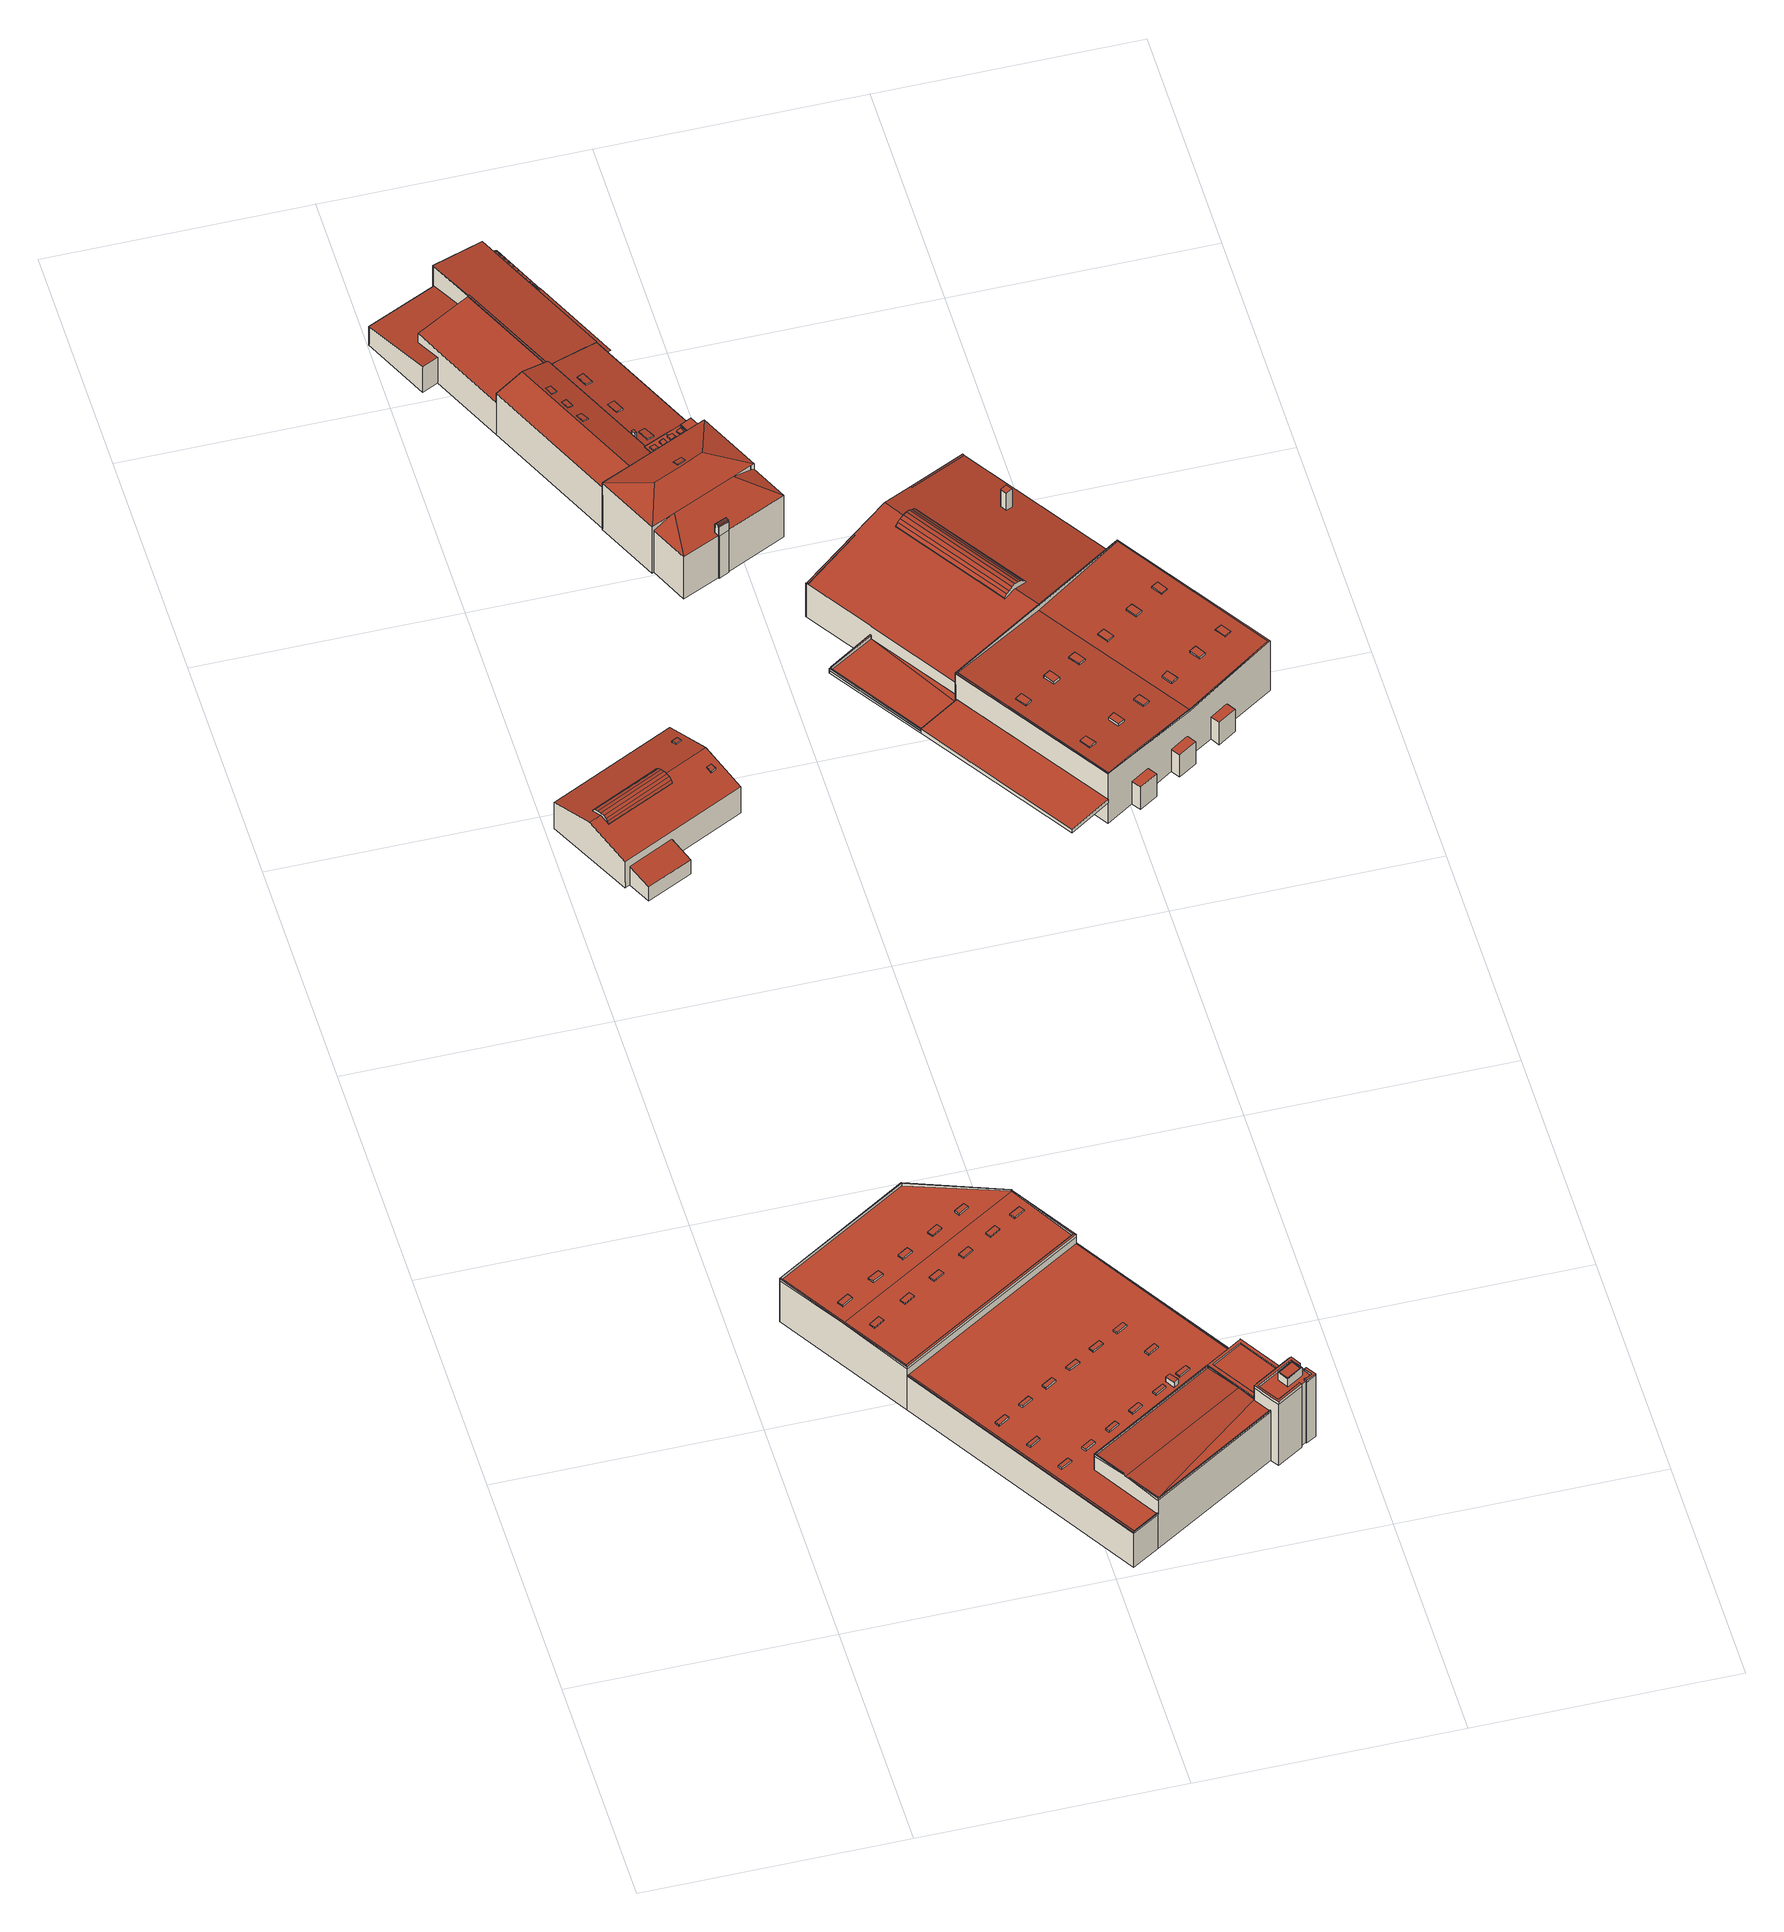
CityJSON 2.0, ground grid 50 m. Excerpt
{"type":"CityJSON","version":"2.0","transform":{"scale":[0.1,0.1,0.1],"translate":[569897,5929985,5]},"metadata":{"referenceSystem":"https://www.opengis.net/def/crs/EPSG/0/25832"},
"CityObjects":{
"building1":{"type":"Building","attributes":{"Grundfläche 2D":"3575.852034","Grundhöhe NN":"6.536"},"children":["building1-1","building1-2","building1-3","building1-4","building1-5","building1-6","building1-7","building1-8","building1-9","building1-10","building1-11","building1-12","building1-13","building1-14","building1-15","building1-16","building1-17","building1-18","building1-19","building1-20","building1-21","building1-22","building1-23","building1-24","building1-25","building1-26","building1-27","building1-28","building1-29","building1-30","building1-31"],"geometry":[{"type":"Solid","lod":"3","boundaries":[[[[0,1,2,3,4,5]],[[6,7,8,9,10,11,12,13]],[[14,15,16,17,18,19,20,21,22,23,24,25,26,27,28,29,30,31,32]],[[33,34,35,36,37,38,39,40,41,42,43]],[[44,45,46,47,48,49,50,51,52,53,54]],[[55,56,57,58,59,60]],[[61,62,63,64]],[[65,66,67,68]],[[69,70,68,67,71]],[[72,73,74,63,62,75,76,77,61,64,78]],[[79,80,81]],[[82,81,80]],[[80,79,83,84,85,9,8]],[[5,4,85,84,86,87]],[[88,89,90,91,92,93,94,95,96,97,98,99,100]],[[101,102,103,104]],[[81,82,6,13]],[[8,7,6,82,80]],[[0,5,87]],[[1,0,87,86]],[[86,105,2,1]],[[105,106,3,2]],[[4,3,106]],[[107,11,10,9,108]],[[107,109,12,11]],[[110,111,112,113,114,115,19,18,17,16,15,14]],[[115,116,117,118,22,21,20,19]],[[118,119,23,22]],[[119,89,88,25,24,23]],[[88,100,26,25]],[[27,26,100,99]],[[99,98,28,27]],[[98,97,29,28]],[[30,29,97,96]],[[96,95,120,32,31,30]],[[120,110,14,32]],[[104,103,37,36]],[[38,37,103,102]],[[39,38,102,101]],[[121,122,41,40]],[[122,123,124,125,33,43,42,41]],[[125,126,34,33]],[[59,58,127,128]],[[128,129,60,59]],[[53,52,56,55]],[[57,56,52,51]],[[62,61,66,65]],[[130,131,64,63]],[[70,75,62,65,68]],[[76,75,70,69]],[[69,71,77,76]],[[66,61,77,71,67]],[[131,132,133,72,78,64]],[[133,134,73,72]],[[134,135,74,73]],[[136,130,63,74,135]],[[86,45,44,105]],[[105,44,54,106]],[[55,60,107,108,9,85,4,106,54,53]],[[107,60,129,137,138,109]],[[119,118,139,140]],[[89,119,140,141]],[[90,89,141,142]],[[91,90,142,143]],[[92,91,143,144]],[[93,92,144,145]],[[94,93,145,146]],[[95,94,146,147]],[[120,95,147,148]],[[110,120,148,149]],[[150,121,40,39,101,104,36,35,34,126,83,79,115,114,113,112,111,110,149,151]],[[117,116,115,79,81,13,12,109,138,139,118]],[[122,121,150,152]],[[46,45,86,1,125,124,123,122,152,153,48,47]],[[126,125,1,86,84,83]],[[49,48,153,154]],[[50,49,154,155]],[[128,127,156,157]],[[129,128,157,137]],[[51,50,158,131,130,58,57]],[[133,132,131,158,50,155,159,160]],[[134,133,160,161]],[[135,134,161,162]],[[58,130,136,135,162,156,127]],[[149,148,147,146,145,144,143,142,141,140,139,138,137,157,156,162,161,160,159,155,154,153,152,150,151]]]],"semantics":{"surfaces":[{"type":"RoofSurface"},{"type":"WallSurface"},{"type":"GroundSurface"}],"values":[[0,0,0,0,0,0,0,0,0,0,0,0,0,0,0,0,1,1,1,1,1,1,1,1,1,1,1,1,1,1,1,1,1,1,1,1,1,1,1,1,1,1,1,1,1,1,1,1,1,1,1,1,1,1,1,1,1,1,1,1,1,1,1,1,1,1,1,1,1,1,1,1,1,1,1,1,1,1,1,1,1,1,1,1,2]]}}]},
"building1-1":{"type":"BuildingInstallation","parents":["building1"],"geometry":[{"type":"MultiSurface","lod":"3","boundaries":[[[163,164,165,166,167,168,169,170]],[[91,92,163,170]],[[92,93,164,163]],[[93,94,171,165,164]],[[166,165,171,172]],[[172,173,167,166]],[[168,167,173,174]],[[174,175,169,168]],[[175,90,91,170,169]]],"semantics":{"surfaces":[{"type":"RoofSurface"},{"type":"WallSurface"}],"values":[0,1,1,1,1,1,1,1,1]}}]},
"building1-2":{"type":"BuildingInstallation","parents":["building1"],"geometry":[{"type":"MultiSurface","lod":"3","boundaries":[[[176,177,178,179,180,181,182,183]],[[181,184,185,182]],[[182,185,186,183]],[[183,186,187,176]],[[178,177,188,189]],[[179,178,189,190]],[[180,179,190,191]]],"semantics":{"surfaces":[{"type":"RoofSurface"},{"type":"WallSurface"}],"values":[0,1,1,1,1,1,1]}}]},
"building1-3":{"type":"BuildingInstallation","parents":["building1"],"geometry":[{"type":"MultiSurface","lod":"3","boundaries":[[[176,181,180,177]],[[177,180,191,188]],[[176,187,184,181]]],"semantics":{"surfaces":[{"type":"RoofSurface"},{"type":"WallSurface"}],"values":[0,1,1]}}]},
"building1-4":{"type":"BuildingInstallation","parents":["building1"],"geometry":[{"type":"MultiSurface","lod":"3","boundaries":[[[191,190,189,188]]],"semantics":{"surfaces":[{"type":"RoofSurface"}],"values":[0]}}]},
"building1-5":{"type":"BuildingInstallation","parents":["building1"],"geometry":[{"type":"MultiSurface","lod":"3","boundaries":[[[192,193,194,195]],[[195,194,196,197]],[[192,195,197,198]],[[193,192,198,199]],[[194,193,199,196]]],"semantics":{"surfaces":[{"type":"RoofSurface"},{"type":"WallSurface"}],"values":[0,1,1,1,1]}}]},
"building1-6":{"type":"BuildingInstallation","parents":["building1"],"geometry":[{"type":"MultiSurface","lod":"3","boundaries":[[[200,201,202,203]],[[203,202,204,205]],[[200,203,205,206]],[[201,200,206,207]],[[202,201,207,204]]],"semantics":{"surfaces":[{"type":"RoofSurface"},{"type":"WallSurface"}],"values":[0,1,1,1,1]}}]},
"building1-7":{"type":"BuildingInstallation","parents":["building1"],"geometry":[{"type":"MultiSurface","lod":"3","boundaries":[[[208,209,210,211]],[[211,210,212,213]],[[208,211,213,214]],[[209,208,214,215]],[[210,209,215,212]]],"semantics":{"surfaces":[{"type":"RoofSurface"},{"type":"WallSurface"}],"values":[0,1,1,1,1]}}]},
"building1-8":{"type":"BuildingInstallation","parents":["building1"],"geometry":[{"type":"MultiSurface","lod":"3","boundaries":[[[216,217,218,219]],[[219,218,220,221]],[[216,219,221,222]],[[217,216,222,223]],[[218,217,223,220]]],"semantics":{"surfaces":[{"type":"RoofSurface"},{"type":"WallSurface"}],"values":[0,1,1,1,1]}}]},
"building1-9":{"type":"BuildingInstallation","parents":["building1"],"geometry":[{"type":"MultiSurface","lod":"3","boundaries":[[[224,225,226,227]],[[228,229,227,226]],[[229,230,224,227]],[[225,224,230,231]],[[226,225,231,228]]],"semantics":{"surfaces":[{"type":"RoofSurface"},{"type":"WallSurface"}],"values":[0,1,1,1,1]}}]},
"building1-10":{"type":"BuildingInstallation","parents":["building1"],"geometry":[{"type":"MultiSurface","lod":"3","boundaries":[[[232,233,234,235]],[[235,234,236,237]],[[232,235,237,238]],[[233,232,238,239]],[[234,233,239,236]]],"semantics":{"surfaces":[{"type":"RoofSurface"},{"type":"WallSurface"}],"values":[0,1,1,1,1]}}]},
"building1-11":{"type":"BuildingInstallation","parents":["building1"],"geometry":[{"type":"MultiSurface","lod":"3","boundaries":[[[240,241,242,243]],[[243,242,244,245]],[[240,243,245,246]],[[241,240,246,247]],[[242,241,247,244]]],"semantics":{"surfaces":[{"type":"RoofSurface"},{"type":"WallSurface"}],"values":[0,1,1,1,1]}}]},
"building1-12":{"type":"BuildingInstallation","parents":["building1"],"geometry":[{"type":"MultiSurface","lod":"3","boundaries":[[[248,249,250,251]],[[251,250,252,253]],[[248,251,253,254]],[[249,248,254,255]],[[250,249,255,252]]],"semantics":{"surfaces":[{"type":"RoofSurface"},{"type":"WallSurface"}],"values":[0,1,1,1,1]}}]},
"building1-13":{"type":"BuildingInstallation","parents":["building1"],"geometry":[{"type":"MultiSurface","lod":"3","boundaries":[[[256,257,258,259]],[[259,258,260,261]],[[256,259,261,262]],[[257,256,262,263]],[[258,257,263,260]]],"semantics":{"surfaces":[{"type":"RoofSurface"},{"type":"WallSurface"}],"values":[0,1,1,1,1]}}]},
"building1-14":{"type":"BuildingInstallation","parents":["building1"],"geometry":[{"type":"MultiSurface","lod":"3","boundaries":[[[264,265,266,158]],[[48,265,264,47]],[[48,49,266,265]],[[50,158,266,49]],[[50,47,264,158]]],"semantics":{"surfaces":[{"type":"RoofSurface"},{"type":"WallSurface"}],"values":[0,1,1,1,1]}}]},
"building1-15":{"type":"BuildingInstallation","parents":["building1"],"geometry":[{"type":"MultiSurface","lod":"3","boundaries":[[[267,268,269,270]],[[271,272,270,269]],[[267,270,272,273]],[[273,274,268,267]],[[269,268,274,271]]],"semantics":{"surfaces":[{"type":"RoofSurface"},{"type":"WallSurface"}],"values":[0,1,1,1,1]}}]},
"building1-16":{"type":"BuildingInstallation","parents":["building1"],"geometry":[{"type":"MultiSurface","lod":"3","boundaries":[[[275,276,277,278]],[[278,277,279,280]],[[275,278,280,281]],[[276,275,281,282]],[[277,276,282,279]]],"semantics":{"surfaces":[{"type":"RoofSurface"},{"type":"WallSurface"}],"values":[0,1,1,1,1]}}]},
"building1-17":{"type":"BuildingInstallation","parents":["building1"],"geometry":[{"type":"MultiSurface","lod":"3","boundaries":[[[283,284,285,286]],[[287,288,286,285]],[[283,286,288,289]],[[289,290,284,283]],[[285,284,290,287]]],"semantics":{"surfaces":[{"type":"RoofSurface"},{"type":"WallSurface"}],"values":[0,1,1,1,1]}}]},
"building1-18":{"type":"BuildingInstallation","parents":["building1"],"geometry":[{"type":"MultiSurface","lod":"3","boundaries":[[[291,292,293,294]],[[294,293,295,296]],[[291,294,296,297]],[[292,291,297,298]],[[293,292,298,295]]],"semantics":{"surfaces":[{"type":"RoofSurface"},{"type":"WallSurface"}],"values":[0,1,1,1,1]}}]},
"building1-19":{"type":"BuildingInstallation","parents":["building1"],"geometry":[{"type":"MultiSurface","lod":"3","boundaries":[[[299,300,301,302]],[[302,301,303,304]],[[299,302,304,305]],[[300,299,305,306]],[[301,300,306,303]]],"semantics":{"surfaces":[{"type":"RoofSurface"},{"type":"WallSurface"}],"values":[0,1,1,1,1]}}]},
"building1-20":{"type":"BuildingInstallation","parents":["building1"],"geometry":[{"type":"MultiSurface","lod":"3","boundaries":[[[307,308,309,310]],[[310,309,311,312]],[[307,310,312,313]],[[308,307,313,314]],[[309,308,314,311]]],"semantics":{"surfaces":[{"type":"RoofSurface"},{"type":"WallSurface"}],"values":[0,1,1,1,1]}}]},
"building1-21":{"type":"BuildingInstallation","parents":["building1"],"geometry":[{"type":"MultiSurface","lod":"3","boundaries":[[[315,316,317,318]],[[318,317,319,320]],[[315,318,320,321]],[[316,315,321,322]],[[317,316,322,319]]],"semantics":{"surfaces":[{"type":"RoofSurface"},{"type":"WallSurface"}],"values":[0,1,1,1,1]}}]},
"building1-22":{"type":"BuildingInstallation","parents":["building1"],"geometry":[{"type":"MultiSurface","lod":"3","boundaries":[[[323,324,325,326]],[[326,325,327,328]],[[323,326,328,329]],[[324,323,329,330]],[[325,324,330,327]]],"semantics":{"surfaces":[{"type":"RoofSurface"},{"type":"WallSurface"}],"values":[0,1,1,1,1]}}]},
"building1-23":{"type":"BuildingInstallation","parents":["building1"],"geometry":[{"type":"MultiSurface","lod":"3","boundaries":[[[331,332,333,334]],[[334,333,335,336]],[[331,334,336,337]],[[332,331,337,338]],[[333,332,338,335]]],"semantics":{"surfaces":[{"type":"RoofSurface"},{"type":"WallSurface"}],"values":[0,1,1,1,1]}}]},
"building1-24":{"type":"BuildingInstallation","parents":["building1"],"geometry":[{"type":"MultiSurface","lod":"3","boundaries":[[[339,340,341,342]],[[342,341,343,344]],[[339,342,344,345]],[[340,339,345,346]],[[341,340,346,343]]],"semantics":{"surfaces":[{"type":"RoofSurface"},{"type":"WallSurface"}],"values":[0,1,1,1,1]}}]},
"building1-25":{"type":"BuildingInstallation","parents":["building1"],"geometry":[{"type":"MultiSurface","lod":"3","boundaries":[[[347,348,349,350]],[[350,349,351,352]],[[347,350,352,353]],[[348,347,353,354]],[[349,348,354,351]]],"semantics":{"surfaces":[{"type":"RoofSurface"},{"type":"WallSurface"}],"values":[0,1,1,1,1]}}]},
"building1-26":{"type":"BuildingInstallation","parents":["building1"],"geometry":[{"type":"MultiSurface","lod":"3","boundaries":[[[355,356,357,358]],[[358,357,359,360]],[[355,358,360,361]],[[356,355,361,362]],[[357,356,362,359]]],"semantics":{"surfaces":[{"type":"RoofSurface"},{"type":"WallSurface"}],"values":[0,1,1,1,1]}}]},
"building1-27":{"type":"BuildingInstallation","parents":["building1"],"geometry":[{"type":"MultiSurface","lod":"3","boundaries":[[[363,364,365,366]],[[366,365,367,368]],[[363,366,368,369]],[[369,370,364,363]],[[370,367,365,364]]],"semantics":{"surfaces":[{"type":"RoofSurface"},{"type":"WallSurface"}],"values":[0,1,1,1,1]}}]},
"building1-28":{"type":"BuildingInstallation","parents":["building1"],"geometry":[{"type":"MultiSurface","lod":"3","boundaries":[[[371,372,373,374]],[[374,373,375,376]],[[371,374,376,377]],[[372,371,377,378]],[[373,372,378,375]]],"semantics":{"surfaces":[{"type":"RoofSurface"},{"type":"WallSurface"}],"values":[0,1,1,1,1]}}]},
"building1-29":{"type":"BuildingInstallation","parents":["building1"],"geometry":[{"type":"MultiSurface","lod":"3","boundaries":[[[379,380,381,382]],[[382,381,383,384]],[[379,382,384,385]],[[380,379,385,386]],[[381,380,386,383]]],"semantics":{"surfaces":[{"type":"RoofSurface"},{"type":"WallSurface"}],"values":[0,1,1,1,1]}}]},
"building1-30":{"type":"BuildingInstallation","parents":["building1"],"geometry":[{"type":"MultiSurface","lod":"3","boundaries":[[[387,388,389,390]],[[390,389,391,392]],[[387,390,392,393]],[[388,387,393,394]],[[389,388,394,391]]],"semantics":{"surfaces":[{"type":"RoofSurface"},{"type":"WallSurface"}],"values":[0,1,1,1,1]}}]},
"building1-31":{"type":"BuildingInstallation","parents":["building1"],"geometry":[{"type":"MultiSurface","lod":"3","boundaries":[[[395,396,397,398]],[[398,397,399,400]],[[395,398,400,401]],[[396,395,401,402]],[[397,396,402,399]]],"semantics":{"surfaces":[{"type":"RoofSurface"},{"type":"WallSurface"}],"values":[0,1,1,1,1]}}]},
"building2":{"type":"Building","attributes":{"Grundfläche 2D":"551.089268","Grundhöhe NN":"5.935"},"children":["building2-1","building2-2"],"geometry":[{"type":"Solid","lod":"3","boundaries":[[[[403,404,405,406]],[[407,403,406,408]],[[409,407,408,410]],[[411,409,410,412]],[[413,414,411,412,415]],[[416,413,415,417]],[[418,416,417,419]],[[420,418,419,421]],[[422,423,424,425,426,427,428,429,430,431,432]],[[432,433,434,429,428,435,436,437,422]],[[438,439,440,441]],[[424,423,422,437,421,419,417,415,412,410,408,406,405]],[[420,421,437,436]],[[436,435,428,427,426,425,404,403,407,409,411,414,413,416,418,420]],[[405,404,425,424]],[[441,440,442,443]],[[438,441,443,444]],[[439,438,444,445]],[[433,432,431,446,447]],[[439,445,448,434,433,447,442,440]],[[430,429,434,448,449]],[[431,430,449,446]],[[447,446,449,448,445,444,443,442]]]],"semantics":{"surfaces":[{"type":"RoofSurface"},{"type":"WallSurface"},{"type":"GroundSurface"}],"values":[[0,0,0,0,0,0,0,0,0,0,0,1,1,1,1,1,1,1,1,1,1,1,2]]}}]},
"building2-1":{"type":"BuildingInstallation","parents":["building2"],"geometry":[{"type":"MultiSurface","lod":"3","boundaries":[[[450,451,452,453]],[[453,452,454,455]],[[450,453,455,456]],[[451,450,456,457]],[[452,451,457,454]]],"semantics":{"surfaces":[{"type":"RoofSurface"},{"type":"WallSurface"}],"values":[0,1,1,1,1]}}]},
"building2-2":{"type":"BuildingInstallation","parents":["building2"],"geometry":[{"type":"MultiSurface","lod":"3","boundaries":[[[458,459,460,461]],[[461,460,462,463]],[[458,461,463,464]],[[459,458,464,465]],[[460,459,465,462]]],"semantics":{"surfaces":[{"type":"RoofSurface"},{"type":"WallSurface"}],"values":[0,1,1,1,1]}}]},
"building3":{"type":"Building","attributes":{"Grundfläche 2D":"1900.715993","Grundhöhe NN":"5.251"},"children":["building3-1","building3-2","building3-3","building3-4","building3-5","building3-6","building3-7","building3-8","building3-9","building3-10","building3-11","building3-12","building3-13","building3-14","building3-15"],"geometry":[{"type":"MultiSurface","lod":"3","boundaries":[[[466,467,468,469,470,471,472,473,474,475,476,477,478,479,480,481],[482,483,484,485,486,481,486,487,488],[489,490,491,492],[493,494,495,496],[497,498,499,500]],[[501,502,503,504,505,506,507,508,509,510,511,512,513,514,515]],[[510,516,511]],[[517,511,516]],[[511,517,518]],[[511,518,519]],[[520,511,519,521]],[[522,523,524,525,526,527,528,529]],[[530,531,532]],[[533,534,535,536,537,532,531,538]],[[530,539,540,541,542,543,533,538,531]],[[542,544,545,543]],[[534,533,543]],[[546,547,548,549,550,551,552,553,536,554,555]],[[553,556,557,536]],[[539,558,559,560]],[[561,562,563,564,565,566]],[[559,561,566,567,540,560]],[[568,569,541,540,567,570]],[[571,572,573,574,575,576]],[[577,514,578,579,580,581,582,583,584]],[[585,582,581]],[[586,584,583]],[[469,468,555,521,519,518,517,516,473,472,471,470]],[[516,510,473]],[[510,509,474,473]],[[506,505,479,478]],[[547,466,481,480,479,505,504,503,502,548]],[[547,546,555,468,467,466]],[[524,523,522,586,583,582]],[[576,575,526,525,524,582,585]],[[587,588,528,527,526,575,574]],[[530,532,589,590]],[[539,530,590,591,558]],[[569,542,541]],[[542,569,568,544]],[[592,543,545,544,568,570,593]],[[534,543,592,594]],[[520,554,536,557,595,589,532,537,536,535,534,594,596,512,511]],[[554,520,521,555]],[[515,577,584,550,549,548,502,501]],[[522,529,528,556,553,552,551,550,584,586]],[[556,528,588,595,557]],[[572,571,597,598]],[[573,572,598,599]],[[574,573,599,587]],[[578,513,600,601,579]],[[580,579,601,602]],[[576,585,581,580,602,597,571]],[[513,578,514]],[[559,558,591,603]],[[561,559,603,604]],[[605,563,562,561,604,606]],[[564,563,605,607]],[[608,566,565,564,607,609]],[[567,566,608,610]],[[570,567,610,593]],[[541,540,539,560,540]],[[513,512,596,600]],[[577,515,514]],[[594,592,593,610,608,609,607,605,606,604,603,591,590,589,595,588,587,599,598,597,602,601,600,596]]],"semantics":{"surfaces":[{"type":"RoofSurface"},{"type":"WallSurface"},{"type":"GroundSurface"}],"values":[0,0,0,0,0,0,0,0,0,0,0,0,0,0,0,0,0,0,0,0,0,0,0,1,1,1,1,1,1,1,1,1,1,1,1,1,1,1,1,1,1,1,1,1,1,1,1,1,1,1,1,1,1,1,1,1,1,1,1,1,2]}}]},
"building3-1":{"type":"BuildingInstallation","parents":["building3"],"geometry":[{"type":"MultiSurface","lod":"3","boundaries":[[[611,612,613,614,615]],[[482,488,613,612,483]],[[614,613,488,487]],[[615,614,487,486]],[[486,485,615]],[[483,612,611,615,485,484]]],"semantics":{"surfaces":[{"type":"RoofSurface"},{"type":"WallSurface"}],"values":[0,1,1,1,1,1]}}]},
"building3-2":{"type":"BuildingInstallation","parents":["building3"],"geometry":[{"type":"MultiSurface","lod":"3","boundaries":[[[616,617,618,619]],[[618,617,497,500]],[[617,616,498,497]],[[619,618,500,499]],[[616,619,499,498]]],"semantics":{"surfaces":[{"type":"RoofSurface"},{"type":"WallSurface"}],"values":[0,1,1,1,1]}}]},
"building3-3":{"type":"BuildingInstallation","parents":["building3"],"geometry":[{"type":"MultiSurface","lod":"3","boundaries":[[[620,621,622,623]],[[623,622,624,625]],[[620,623,625,626]],[[626,627,621,620]],[[627,624,622,621]]],"semantics":{"surfaces":[{"type":"RoofSurface"},{"type":"WallSurface"}],"values":[0,1,1,1,1]}}]},
"building3-4":{"type":"BuildingInstallation","parents":["building3"],"geometry":[{"type":"MultiSurface","lod":"3","boundaries":[[[628,629,630,631]],[[631,630,490,489]],[[628,631,489,492]],[[629,628,492,491]],[[630,629,491,490]]],"semantics":{"surfaces":[{"type":"RoofSurface"},{"type":"WallSurface"}],"values":[0,1,1,1,1]}}]},
"building3-5":{"type":"BuildingInstallation","parents":["building3"],"geometry":[{"type":"MultiSurface","lod":"3","boundaries":[[[632,633,634,635,636]],[[637,638,639,634,633]],[[639,640,641,636,635,634]],[[641,642,632,636]],[[642,643,644,637,633,632]]],"semantics":{"surfaces":[{"type":"RoofSurface"},{"type":"WallSurface"}],"values":[0,1,1,1,1]}}]},
"building3-6":{"type":"BuildingInstallation","parents":["building3"],"geometry":[{"type":"MultiSurface","lod":"3","boundaries":[[[645,646,647,648]],[[648,647,493,496]],[[646,645,495,494]],[[647,646,494,493]],[[645,648,496,495]]],"semantics":{"surfaces":[{"type":"RoofSurface"},{"type":"WallSurface"}],"values":[0,1,1,1,1]}}]},
"building3-7":{"type":"BuildingInstallation","parents":["building3"],"geometry":[{"type":"MultiSurface","lod":"3","boundaries":[[[649,650,651,652,653]],[[651,650,522,523]],[[652,651,523,654]],[[529,649,653,652,654,655]],[[650,649,529,522]]],"semantics":{"surfaces":[{"type":"RoofSurface"},{"type":"WallSurface"}],"values":[0,1,1,1,1]}}]},
"building3-8":{"type":"BuildingInstallation","parents":["building3"],"geometry":[{"type":"MultiSurface","lod":"3","boundaries":[[[656,657,658,659]],[[659,658,660,661]],[[661,662,656,659]],[[657,656,662,663]],[[663,660,658,657]]],"semantics":{"surfaces":[{"type":"RoofSurface"},{"type":"WallSurface"}],"values":[0,1,1,1,1]}}]},
"building3-9":{"type":"BuildingInstallation","parents":["building3"],"geometry":[{"type":"MultiSurface","lod":"3","boundaries":[[[664,665,666,667]],[[667,666,668,669]],[[669,670,664,667]],[[670,671,665,664]],[[666,665,671,668]]],"semantics":{"surfaces":[{"type":"RoofSurface"},{"type":"WallSurface"}],"values":[0,1,1,1,1]}}]},
"building3-10":{"type":"BuildingInstallation","parents":["building3"],"geometry":[{"type":"MultiSurface","lod":"3","boundaries":[[[672,673,674,675]],[[675,674,676,677]],[[672,675,677,678]],[[673,672,678,679]],[[673,679,676,674]]],"semantics":{"surfaces":[{"type":"RoofSurface"},{"type":"WallSurface"}],"values":[0,1,1,1,1]}}]},
"building3-11":{"type":"BuildingInstallation","parents":["building3"],"geometry":[{"type":"MultiSurface","lod":"3","boundaries":[[[680,681,682,683]],[[683,682,684,685]],[[680,683,685,686]],[[681,680,686,687]],[[682,681,687,684]]],"semantics":{"surfaces":[{"type":"RoofSurface"},{"type":"WallSurface"}],"values":[0,1,1,1,1]}}]},
"building3-12":{"type":"BuildingInstallation","parents":["building3"],"geometry":[{"type":"MultiSurface","lod":"3","boundaries":[[[688,689,690,691]],[[691,690,692,693]],[[694,695,693,692]],[[694,696,697,695]],[[696,698,699,697]],[[700,701,699,698]],[[700,702,703,701]],[[704,705,703,702]],[[563,564,689,688]],[[689,564,565,566,706,707,708,709,710,704,702,700,698,696,694,692,690]],[[705,704,710,711]],[[711,712,713,714,561,693,695,697,699,701,703,705]],[[561,562,563,688,691,693]]],"semantics":{"surfaces":[{"type":"RoofSurface"},{"type":"WallSurface"}],"values":[0,0,0,0,0,0,0,0,1,1,1,1,1]}}]},
"building3-13":{"type":"BuildingInstallation","parents":["building3"],"geometry":[{"type":"MultiSurface","lod":"3","boundaries":[[[715,716,717,718]],[[718,717,719,720]],[[715,718,720,721]],[[716,715,721,722]],[[717,716,722,719]]],"semantics":{"surfaces":[{"type":"RoofSurface"},{"type":"WallSurface"}],"values":[0,1,1,1,1]}}]},
"building3-14":{"type":"BuildingInstallation","parents":["building3"],"geometry":[{"type":"MultiSurface","lod":"3","boundaries":[[[723,724,725,726,727,728]],[[729,726,725,724,730,731]],[[729,732,727,726]],[[732,733,734,723,728,727]],[[734,730,724,723]]],"semantics":{"surfaces":[{"type":"RoofSurface"},{"type":"WallSurface"}],"values":[0,1,1,1,1]}}]},
"building3-15":{"type":"BuildingInstallation","parents":["building3"],"geometry":[{"type":"MultiSurface","lod":"3","boundaries":[[[735,736,737,738,739,740,741,742]],[[477,476,735,742]],[[476,475,474,737,736,735]],[[743,738,737,474,509]],[[740,739,738,743,744,745]],[[506,478,477,742,741,740,745]]],"semantics":{"surfaces":[{"type":"RoofSurface"},{"type":"WallSurface"}],"values":[0,1,1,1,1,1]}}]},
"building4":{"type":"Building","attributes":{"Grundfläche 2D":"34.635726","Grundhöhe NN":"5.681"},"geometry":[{"type":"Solid","lod":"3","boundaries":[[[[746,747,748,749,750,751,752]],[[751,753,754,755,756,757,752]],[[749,758,759,754,750]],[[751,750,754,759,760,753]],[[748,752,761,762]],[[748,762,758,749]],[[763,764,753,760]],[[765,764,763,766]],[[765,766,761,752]],[[758,762,761,766,763,760,759]],[[748,747,746,752]],[[765,752,757,756,755,754,753,764]]]],"semantics":{"surfaces":[{"type":"RoofSurface"},{"type":"WallSurface"},{"type":"GroundSurface"}],"values":[[0,0,1,1,1,1,1,1,1,2,0,0]]}}]},
"building5":{"type":"Building","attributes":{"Grundfläche 2D":"562.777046","Grundhöhe NN":"10.677"},"children":["building5-1","building5-2"],"geometry":[{"type":"Solid","lod":"3","boundaries":[[[[767,768,769,770,771,772,773,774,775]],[[776,772,771]],[[777,778,779,780,781]],[[767,775,774,773,782,783]],[[768,767,783,784]],[[771,770,785,786]],[[776,771,786,787]],[[773,772,776,787,788,782]],[[779,778,777,770,769,768]],[[779,768,784,789,780]],[[781,780,789,790]],[[781,790,785,770,777]],[[786,785,790,789,784,783,782,788,787]]]],"semantics":{"surfaces":[{"type":"RoofSurface"},{"type":"WallSurface"},{"type":"GroundSurface"}],"values":[[0,0,0,1,1,1,1,1,1,1,1,1,2]]}}]},
"building5-1":{"type":"BuildingInstallation","parents":["building5"],"geometry":[{"type":"MultiSurface","lod":"3","boundaries":[[[791,792,793,794]],[[772,773,792,791]],[[793,792,773,774]],[[774,795,794,793]],[[772,791,794,795]]],"semantics":{"surfaces":[{"type":"RoofSurface"},{"type":"WallSurface"}],"values":[0,1,1,1,1]}}]},
"building5-2":{"type":"BuildingInstallation","parents":["building5"],"geometry":[{"type":"MultiSurface","lod":"3","boundaries":[[[796,797,798,799]],[[775,799,798,778,769]],[[775,767,796,799]],[[768,779,797,796,767]],[[798,797,779,768,769,778]]],"semantics":{"surfaces":[{"type":"RoofSurface"},{"type":"WallSurface"}],"values":[0,1,1,1,1]}}]},
"building6":{"type":"Building","attributes":{"Grundfläche 2D":"3006.090144","Grundhöhe NN":"5.499"},"children":["building6-1","building6-2","building6-3","building6-4","building6-5","building6-6","building6-7","building6-8","building6-9","building6-10","building6-11","building6-12","building6-13","building6-14"],"geometry":[{"type":"MultiSurface","lod":"3","boundaries":[[[800,801,802,803]],[[804,805,806,807]],[[808,809,810,811,812,813]],[[814,808,813,815]],[[816,814,815,817]],[[818,819,816,817,820,821]],[[822,818,821,823]],[[824,822,823,825]],[[826,824,825,827]],[[828,826,827,829]],[[830,828,829,831]],[[832,833,834,835,836,837]],[[838,839,834,833,840]],[[841,842,843,844,845,846,847,848,849]],[[850,851,852,853,854,855,856,857,858,859,803,802,860,861,862,863,864,865,866,867]],[[805,859,858,868,869,870,871,872,873,874,851,850,875,876,877,806]],[[878,879,880,881]],[[882,883,884,885]],[[886,887,888,889]],[[861,860,801,800]],[[860,802,801]],[[807,806,877]],[[877,890,804,807]],[[805,804,890]],[[800,803,861]],[[854,853,852,851,874,873,872,831,829,827,825,823,821,820,817,815,813,812,811]],[[830,831,872,871]],[[871,870,869,868,858,857,856,855,810,809,808,814,816,819,818,822,824,826,828,830]],[[810,855,854,811]],[[845,844,836,835]],[[839,846,845,835,834]],[[847,846,839,838]],[[891,849,848,840]],[[892,841,849,891,875,850,867,866]],[[892,893,837,843,842,841]],[[881,880,894,895]],[[878,881,895,896]],[[879,878,896,897]],[[885,884,898,899]],[[882,885,899,900]],[[883,882,900,901]],[[889,888,902,903]],[[886,889,903,904]],[[887,886,904,905]],[[890,877,876,906,907]],[[859,805,890,907,908,909,862,861,803]],[[865,864,863,862,909,910,911,912]],[[884,883,901,902,888,887,905,894,880,879,897,913,840,833,832,837,914,898]],[[840,913,906,876,891]],[[876,875,891]],[[892,866,865,912,915]],[[837,893,892,915,916,914]],[[914,916,915,912,911,910,909,908,907,906,913,897,896,895,894,905,904,903,902,901,900,899,898]]],"semantics":{"surfaces":[{"type":"RoofSurface"},{"type":"WallSurface"},{"type":"GroundSurface"}],"values":[0,0,0,0,0,0,0,0,0,0,0,0,0,0,0,0,0,0,0,1,1,1,1,1,1,1,1,1,1,1,1,1,1,1,1,1,1,1,1,1,1,1,1,1,1,1,1,1,1,1,1,1,2]}}]},
"building6-1":{"type":"BuildingInstallation","parents":["building6"],"geometry":[{"type":"MultiSurface","lod":"3","boundaries":[[[917,918,919,920]],[[920,919,921,922]],[[917,920,922,923]],[[918,917,923,924]],[[919,918,924,921]]],"semantics":{"surfaces":[{"type":"RoofSurface"},{"type":"WallSurface"}],"values":[0,1,1,1,1]}}]},
"building6-2":{"type":"BuildingInstallation","parents":["building6"],"geometry":[{"type":"MultiSurface","lod":"3","boundaries":[[[925,926,927,928]],[[928,927,929,930]],[[925,928,930,931]],[[926,925,931,932]],[[927,926,932,929]]],"semantics":{"surfaces":[{"type":"RoofSurface"},{"type":"WallSurface"}],"values":[0,1,1,1,1]}}]},
"building6-3":{"type":"BuildingInstallation","parents":["building6"],"geometry":[{"type":"MultiSurface","lod":"3","boundaries":[[[933,934,935,936]],[[936,935,937,938]],[[933,936,938,939]],[[934,933,939,940]],[[935,934,940,937]]],"semantics":{"surfaces":[{"type":"RoofSurface"},{"type":"WallSurface"}],"values":[0,1,1,1,1]}}]},
"building6-4":{"type":"BuildingInstallation","parents":["building6"],"geometry":[{"type":"MultiSurface","lod":"3","boundaries":[[[941,942,943,944]],[[944,943,945,946]],[[941,944,946,947]],[[942,941,947,948]],[[943,942,948,945]]],"semantics":{"surfaces":[{"type":"RoofSurface"},{"type":"WallSurface"}],"values":[0,1,1,1,1]}}]},
"building6-5":{"type":"BuildingInstallation","parents":["building6"],"geometry":[{"type":"MultiSurface","lod":"3","boundaries":[[[949,950,951,952]],[[952,951,953,954]],[[949,952,954,955]],[[950,949,955,956]],[[951,950,956,953]]],"semantics":{"surfaces":[{"type":"RoofSurface"},{"type":"WallSurface"}],"values":[0,1,1,1,1]}}]},
"building6-6":{"type":"BuildingInstallation","parents":["building6"],"geometry":[{"type":"MultiSurface","lod":"3","boundaries":[[[957,958,959,960]],[[961,962,960,959]],[[957,960,962,963]],[[963,964,958,957]],[[959,958,964,961]]],"semantics":{"surfaces":[{"type":"RoofSurface"},{"type":"WallSurface"}],"values":[0,1,1,1,1]}}]},
"building6-7":{"type":"BuildingInstallation","parents":["building6"],"geometry":[{"type":"MultiSurface","lod":"3","boundaries":[[[965,966,967,968]],[[969,970,968,967]],[[965,968,970,971]],[[971,972,966,965]],[[967,966,972,969]]],"semantics":{"surfaces":[{"type":"RoofSurface"},{"type":"WallSurface"}],"values":[0,1,1,1,1]}}]},
"building6-8":{"type":"BuildingInstallation","parents":["building6"],"geometry":[{"type":"MultiSurface","lod":"3","boundaries":[[[847,973,848]],[[974,975,976,977,978,973,847]],[[979,980,981,982,976]],[[982,977,976]],[[980,983,984,981]],[[983,985,986,984]],[[985,844,843,987,986]],[[985,983,980,979,976,975,974,847,838,988,836,844]],[[973,978,977,982,981,984,986,987,843,837,832,833,840,848]]],"semantics":{"surfaces":[{"type":"RoofSurface"},{"type":"WallSurface"}],"values":[0,0,0,0,0,0,0,1,1]}}]},
"building6-9":{"type":"BuildingInstallation","parents":["building6"],"geometry":[{"type":"MultiSurface","lod":"3","boundaries":[[[989,990,991,992]],[[993,994,992,991]],[[994,995,989,992]],[[990,989,995,996]],[[991,990,996,993]]],"semantics":{"surfaces":[{"type":"RoofSurface"},{"type":"WallSurface"}],"values":[0,1,1,1,1]}}]},
"building6-10":{"type":"BuildingInstallation","parents":["building6"],"geometry":[{"type":"MultiSurface","lod":"3","boundaries":[[[997,998,999,1000]],[[1000,999,1001,1002]],[[1002,1003,997,1000]],[[1003,1004,998,997]],[[999,998,1004,1001]]],"semantics":{"surfaces":[{"type":"RoofSurface"},{"type":"WallSurface"}],"values":[0,1,1,1,1]}}]},
"building6-11":{"type":"BuildingInstallation","parents":["building6"],"geometry":[{"type":"MultiSurface","lod":"3","boundaries":[[[1005,1006,1007,1008]],[[1008,1007,1009,1010]],[[1005,1008,1010,1011]],[[1006,1005,1011,1012]],[[1007,1006,1012,1009]]],"semantics":{"surfaces":[{"type":"RoofSurface"},{"type":"WallSurface"}],"values":[0,1,1,1,1]}}]},
"building6-12":{"type":"BuildingInstallation","parents":["building6"],"geometry":[{"type":"MultiSurface","lod":"3","boundaries":[[[1013,1014,1015,1016]],[[1017,1018,1016,1015]],[[1015,1014,1019,1017]],[[1013,1016,1018,1020]],[[1020,1019,1014,1013]]],"semantics":{"surfaces":[{"type":"RoofSurface"},{"type":"WallSurface"}],"values":[0,1,1,1,1]}}]},
"building6-13":{"type":"BuildingInstallation","parents":["building6"],"geometry":[{"type":"MultiSurface","lod":"3","boundaries":[[[1021,1022,1023,1024]],[[1024,1023,1025,1026]],[[1021,1024,1026,1027]],[[1022,1021,1027,1028]],[[1023,1022,1028,1025]]],"semantics":{"surfaces":[{"type":"RoofSurface"},{"type":"WallSurface"}],"values":[0,1,1,1,1]}}]},
"building6-14":{"type":"BuildingInstallation","parents":["building6"],"geometry":[{"type":"MultiSurface","lod":"3","boundaries":[[[1029,1030,1031,1032]],[[1032,1031,1033,1034]],[[1029,1032,1034,1035]],[[1030,1029,1035,1036]],[[1031,1030,1036,1033]]],"semantics":{"surfaces":[{"type":"RoofSurface"},{"type":"WallSurface"}],"values":[0,1,1,1,1]}}]}
},
"vertices":[
[509,171,143],[751,320,143],[750,322,143],[506,171,143],[543,111,143],[545,113,143],[588,43,143],[587,44,143],[551,102,143],[549,101,143],[585,42,143],[586,40,143],[830,190,143],[829,192,143],[889,273,178],[885,271,178],[816,228,178],[813,226,178],[810,224,178],[809,224,178],[829,192,178],[830,190,178],[840,175,178],[890,206,178],[889,208,178],[887,211,178],[885,209,178],[841,181,178],[815,222,178],[887,266,178],[896,252,178],[899,253,178],[900,254,178],[751,320,147],[810,224,147],[813,226,147],[816,228,147],[760,318,147],[820,355,147],[875,265,147],[881,268,147],[822,364,147],[821,363,147],[816,360,147],[750,322,103],[751,320,103],[816,360,103],[819,362,103],[821,363,103],[616,696,103],[615,695,103],[252,471,103],[535,11,103],[585,42,103],[506,171,103],[585,42,105],[535,11,105],[252,471,105],[250,470,105],[534,8,105],[586,40,105],[611,698,126],[249,475,126],[250,470,126],[615,695,126],[249,475,120],[611,698,120],[534,824,124],[172,601,124],[353,891,120],[92,730,120],[533,826,124],[534,827,126],[353,893,126],[90,730,126],[92,730,126],[353,891,126],[533,826,126],[535,825,126],[809,224,141],[587,44,139],[829,192,140],[588,43,139],[810,224,141],[790,257,143],[546,106,143],[751,320,139],[509,171,139],[887,211,172],[889,208,172],[900,215,172],[901,213,172],[920,224,172],[908,243,172],[906,241,172],[899,253,172],[896,252,172],[887,266,172],[815,222,172],[841,181,172],[885,209,172],[875,265,144],[820,355,144],[760,318,144],[816,228,144],[750,322,139],[506,171,139],[586,40,139],[585,42,139],[830,190,140],[889,273,172],[885,271,172],[816,228,172],[813,226,172],[810,224,172],[809,224,172],[829,192,172],[830,190,172],[840,175,172],[890,206,172],[900,254,172],[881,268,144],[822,364,144],[821,363,144],[816,360,144],[751,320,144],[810,224,144],[250,470,103],[534,8,103],[586,40,103],[250,470,120],[615,695,120],[535,825,124],[534,827,124],[353,893,120],[90,730,120],[170,600,124],[586,40,15],[830,190,15],[840,175,15],[890,206,15],[889,208,15],[900,215,15],[901,213,15],[920,224,15],[908,243,15],[906,241,15],[899,253,15],[900,254,15],[889,273,15],[881,268,15],[885,271,15],[822,364,15],[821,363,15],[616,696,15],[615,695,15],[250,470,15],[534,8,15],[615,695,104],[535,825,15],[534,827,15],[353,893,15],[90,730,15],
[920,224,177],[908,243,177],[904,240,177],[913,225,177],[901,218,177],[901,219,177],[898,218,177],[901,213,177],[904,240,172],[913,225,172],[901,218,172],[901,219,172],[898,218,172],
[884,250,193],[884,249,193],[895,230,193],[867,213,193],[855,231,193],[854,231,193],[866,211,193],[897,230,193],[854,231,172],[866,211,172],[897,230,172],[884,250,172],[884,249,191],[895,230,191],[867,213,191],[855,231,191],
[649,483,107],[644,491,107],[623,478,107],[628,470,107],[623,478,103],[628,470,103],[649,483,103],[644,491,103],
[496,389,107],[491,397,107],[470,384,107],[475,376,107],[470,384,103],[475,376,103],[496,389,103],[491,397,103],
[445,358,107],[440,365,107],[419,352,107],[424,345,107],[419,352,103],[424,345,103],[445,358,103],[440,365,103],
[524,230,107],[519,238,107],[498,225,107],[503,217,107],[498,225,103],[503,217,103],[524,230,103],[519,238,103],
[700,328,116],[689,344,116],[681,339,116],[691,322,116],[681,339,103],[691,322,103],[700,328,103],[689,344,103],
[473,199,107],[468,206,107],[447,193,107],[452,186,107],[447,193,103],[452,186,103],[473,199,103],[468,206,103],
[689,420,107],[684,428,107],[663,415,107],[668,407,107],[663,415,103],[668,407,103],[689,420,103],[684,428,103],
[575,262,107],[570,269,107],[550,256,107],[554,249,107],[550,256,103],[554,249,103],[575,262,103],[570,269,103],
[598,452,107],[593,460,107],[572,447,107],[577,439,107],[572,447,103],[577,439,103],[598,452,103],[593,460,103],
[819,362,104],[821,363,104],[616,696,104],
[394,326,107],[389,334,107],[368,321,107],[373,313,107],[368,321,103],[373,313,103],[394,326,103],[389,334,103],
[626,293,107],[621,301,107],[600,288,107],[605,280,107],[600,288,103],[605,280,103],[626,293,103],[621,301,103],
[433,263,107],[429,270,107],[408,257,107],[413,250,107],[408,257,103],[413,250,103],[433,263,103],[429,270,103],
[547,420,107],[542,428,107],[521,415,107],[526,408,107],[521,415,103],[526,408,103],[547,420,103],[542,428,103],
[677,325,107],[673,332,107],[652,319,107],[656,312,107],[652,319,103],[656,312,103],[677,325,103],[673,332,103],
[728,356,107],[723,364,107],[702,351,107],[707,343,107],[702,351,103],[707,343,103],[728,356,103],[723,364,103],
[179,639,127],[200,652,127],[194,662,127],[173,649,127],[194,662,123],[173,649,123],[179,639,123],[200,652,123],
[373,758,127],[393,771,127],[387,781,127],[367,768,127],[387,781,123],[367,768,123],[373,758,123],[393,771,123],
[522,762,126],[543,775,126],[537,785,126],[516,772,126],[537,785,123],[516,772,123],[522,762,123],[543,775,123],
[309,719,127],[329,731,127],[323,741,127],[303,729,127],[323,741,123],[303,729,123],[309,719,123],[329,731,123],
[431,794,127],[451,807,127],[445,816,127],[425,804,127],[445,816,123],[425,804,123],[431,794,123],[451,807,123],
[348,655,126],[369,668,126],[363,678,126],[342,665,126],[363,678,123],[342,665,123],[348,655,123],[369,668,123],
[470,730,126],[490,743,126],[484,753,126],[464,740,126],[484,753,123],[464,740,123],[470,730,123],[490,743,123],
[219,575,126],[239,588,126],[233,598,126],[213,585,126],[233,598,123],[213,585,123],[219,575,123],[239,588,123],
[245,680,127],[266,692,127],[260,702,127],[239,690,127],[260,702,123],[239,690,123],[245,680,123],[266,692,123],
[285,616,126],[305,629,126],[299,639,126],[279,626,126],[299,639,123],[279,626,123],[285,616,123],[305,629,123],
[412,694,126],[432,707,126],[426,717,126],[406,704,126],[426,717,123],[406,704,123],[412,694,123],[432,707,123],
[203,1971,101],[202,1973,97],[70,1908,97],[72,1906,101],[205,1967,105],[73,1902,105],[208,1962,107],[76,1896,107],[211,1955,108],[80,1889,108],[215,1949,107],[212,1954,108],[83,1883,107],[218,1943,105],[86,1877,105],[220,1938,101],[88,1873,101],[221,1935,97],[89,1870,97],[80,1889,101],[72,1906,96],[70,1908,95],[202,1973,95],[203,1971,96],[211,1955,101],[212,1954,101],[298,1997,101],[256,2081,76],[15,1962,76],[57,1878,101],[98,1794,76],[339,1913,76],[220,1938,96],[221,1935,95],[89,1870,95],[217,1797,45],[195,1842,57],[108,1799,57],[130,1754,45],[108,1799,9],[130,1754,9],[217,1797,9],[195,1842,9],[15,1962,9],[98,1794,9],[339,1913,9],[256,2081,9],
[304,1952,93],[299,1962,95],[289,1957,95],[294,1946,93],[289,1957,92],[294,1946,89],[304,1952,89],[299,1962,92],
[259,2044,88],[248,2038,88],[253,2028,91],[264,2034,91],[253,2028,88],[264,2034,88],[259,2044,85],[248,2038,85],
[378,2702,111],[386,2686,111],[388,2681,111],[429,2700,111],[430,2700,111],[450,2710,110],[456,2712,110],[456,2713,110],[460,2714,110],[458,2719,110],[454,2728,110],[452,2733,110],[453,2733,110],[452,2736,110],[439,2730,110],[422,2722,111],[428,2706,111],[427,2705,111],[426,2707,111],[422,2714,111],[425,2715,111],[432,2718,111],[436,2709,111],[400,2692,111],[391,2688,111],[386,2697,111],[396,2701,111],[450,2727,110],[454,2717,110],[445,2713,110],[441,2722,110],[418,2700,111],[409,2696,111],[405,2705,111],[414,2710,111],[364,2740,101],[381,2703,101],[422,2722,93],[439,2730,90],[452,2736,87],[453,2733,87],[452,2733,88],[454,2728,88],[460,2714,88],[456,2713,88],[462,2711,88],[490,2724,83],[368,2986,83],[288,2948,98],[271,2940,101],[456,2712,88],[450,2710,90],[430,2700,93],[429,2700,93],[389,2677,101],[388,2681,101],[267,2942,103],[178,3133,103],[178,3134,103],[176,3133,102],[73,3086,85],[95,3037,85],[162,2893,85],[264,2941,102],[339,2505,123],[366,2592,138],[282,2628,123],[465,2638,138],[492,2725,123],[490,2724,123],[338,2654,123],[284,2629,123],[418,2616,138],[383,2526,123],[506,2583,123],[507,2583,123],[541,2599,123],[549,2602,123],[542,2599,123],[548,2602,123],[386,2686,109],[378,2702,109],[381,2703,108],[271,2940,108],[269,2943,108],[267,2942,109],[264,2941,110],[216,2918,123],[389,2677,109],[388,2681,109],[162,2893,108],[284,2629,108],[342,2507,111],[376,2432,111],[384,2526,123],[447,2465,111],[447,2464,111],[448,2463,111],[468,2472,111],[467,2473,111],[467,2474,111],[582,2528,111],[542,2599,113],[541,2599,113],[548,2602,111],[137,3217,51],[3,3155,50],[64,3022,68],[95,3037,68],[73,3086,62],[176,3133,62],[271,2940,100],[368,2986,85],[238,3267,85],[136,3220,101],[137,3217,101],[178,3134,101],[178,3133,101],[269,2943,100],[176,3133,101],[267,2942,101],[95,3037,3],[162,2893,3],[282,2628,3],[339,2505,3],[342,2507,3],[549,2602,3],[548,2602,3],[492,2725,3],[284,2629,3],[490,2724,3],[137,3217,3],[3,3155,3],[64,3022,3],[368,2986,3],[238,3267,3],[136,3220,3],[376,2432,3],[447,2465,3],[448,2463,3],[447,2464,3],[468,2472,3],[467,2474,3],[467,2473,3],[582,2528,3],
[426,2707,113],[427,2705,113],[436,2709,113],[432,2718,113],[422,2714,113],
[409,2696,113],[418,2700,113],[414,2710,113],[405,2705,113],
[358,2832,98],[345,2825,100],[355,2804,100],[368,2810,98],[355,2804,98],[368,2810,95],[358,2832,95],[345,2825,98],
[396,2701,113],[386,2697,113],[391,2688,113],[400,2692,113],
[380,2749,100],[390,2728,100],[403,2734,98],[403,2735,98],[393,2755,98],[390,2728,98],[396,2731,97],[403,2734,95],[403,2735,95],[393,2755,95],[380,2749,98],[386,2737,98],[388,2733,98],
[445,2713,113],[454,2717,113],[450,2727,113],[441,2722,113],
[264,2941,105],[267,2942,105],[178,3133,105],[175,3132,105],[176,3131,105],[175,3132,102],[176,3131,102],
[427,2640,135],[411,2633,135],[416,2622,138],[432,2629,138],[416,2622,136],[432,2629,136],[427,2640,134],[411,2633,134],
[280,2820,121],[273,2836,121],[263,2831,123],[270,2816,123],[263,2831,121],[270,2816,121],[280,2820,118],[273,2836,118],
[298,2783,121],[290,2798,121],[280,2793,123],[287,2778,123],[280,2793,121],[287,2778,121],[298,2783,118],[290,2798,118],
[262,2859,121],[255,2874,121],[245,2870,123],[252,2854,123],[245,2870,121],[252,2854,121],[262,2859,118],[255,2874,118],
[448,2463,134],[468,2472,134],[467,2473,135],[447,2464,135],[467,2474,137],[447,2465,137],[466,2475,138],[446,2466,138],[465,2477,139],[445,2468,139],[465,2479,138],[445,2470,138],[464,2480,137],[444,2471,137],[463,2481,135],[444,2472,135],[463,2482,134],[443,2473,134],[466,2475,111],[465,2477,111],[465,2479,112],[464,2480,112],[463,2482,112],[443,2473,112],[444,2472,112],[445,2468,111],[446,2466,111],
[323,2908,98],[310,2901,100],[320,2880,100],[333,2886,98],[320,2880,98],[333,2886,95],[323,2908,95],[310,2901,98],
[369,2742,116],[365,2740,116],[365,2739,116],[368,2732,116],[372,2734,116],[370,2739,116],[368,2732,101],[365,2740,101],[365,2739,101],[372,2734,100],[370,2739,100],[369,2742,100],
[454,2728,115],[458,2719,115],[460,2714,115],[481,2724,116],[480,2725,116],[472,2742,116],[453,2733,115],[452,2733,115],[481,2724,84],[480,2725,84],[472,2742,84],
[317,3172,40],[267,3280,40],[264,3279,41],[238,3267,47],[288,3159,47],[302,3166,43],[314,3171,41],[292,3161,45],[288,3159,46],[368,2986,46],[397,2999,41],[317,3172,41],[238,3267,7],[288,3159,7],[292,3161,7],[314,3171,7],[264,3279,7],[293,3159,7],[293,3159,45],[315,3169,41],[315,3169,7],
[562,2150,63],[679,1971,63],[680,1972,63],[758,2022,59],[756,2025,59],[653,2207,59],[652,2209,59],[566,2153,63],[564,2151,63],[767,2032,59],[758,2022,67],[680,1972,67],[679,1971,67],[872,1674,67],[951,1726,67],[652,2209,57],[562,2150,57],[679,1971,57],[758,2022,57],[756,2025,57],[767,2032,57],[653,2207,57],[872,1674,57],[951,1726,57],
[653,2207,68],[652,2209,68],[566,2153,68],[567,2151,68],[567,2151,63],
[562,2150,68],[679,1971,68],[680,1972,68],[564,2151,68],
[572,2335,92],[574,2332,92],[676,2399,116],[674,2402,116],[913,2558,92],[799,2483,119],[801,2480,119],[915,2554,92],[751,2392,136],[749,2391,133],[747,2390,130],[886,2176,130],[888,2178,133],[890,2179,136],[756,2395,140],[895,2182,140],[763,2400,143],[902,2187,143],[770,2405,144],[769,2404,144],[908,2191,144],[909,2191,144],[776,2409,143],[915,2195,143],[782,2412,140],[921,2199,140],[787,2416,136],[926,2202,136],[790,2418,133],[929,2204,133],[792,2419,130],[931,2205,130],[1130,1842,122],[1131,1843,122],[937,2140,122],[759,2025,132],[952,1728,132],[951,1726,132],[1302,1956,132],[1110,2253,132],[1305,1956,132],[756,2025,133],[758,2022,133],[951,1726,133],[952,1728,133],[759,2025,133],[1110,2253,133],[1302,1956,133],[1305,1956,133],[1110,2255,133],[939,2144,133],[908,2191,133],[890,2179,129],[888,2178,128],[886,2176,128],[747,2390,128],[749,2391,128],[751,2392,129],[769,2404,133],[742,2446,133],[574,2332,91],[572,2335,91],[570,2335,91],[652,2209,91],[653,2207,91],[767,2032,91],[901,2119,124],[936,2142,132],[770,2405,133],[776,2409,131],[790,2418,128],[792,2419,128],[931,2205,128],[929,2204,128],[909,2191,133],[975,2167,124],[1110,2255,91],[915,2554,91],[1221,1878,62],[1210,1895,62],[1176,1872,62],[1186,1855,62],[1049,1766,63],[1038,1782,63],[1003,1760,63],[1014,1743,63],[1135,1822,62],[1124,1839,62],[1089,1816,62],[1100,1799,62],[913,2558,91],[1110,2255,132],[756,2025,132],[758,2022,132],[1176,1872,5],[1186,1855,5],[1221,1878,5],[1210,1895,5],[1003,1760,5],[1014,1743,5],[1049,1766,5],[1038,1782,5],[1089,1816,5],[1100,1799,5],[1135,1822,5],[1124,1839,5],[1110,2255,5],[913,2558,5],[572,2335,5],[570,2335,5],[652,2209,5],[653,2207,5],[767,2032,5],[1305,1956,5],[951,1726,5],[756,2025,5],[758,2022,5],
[962,2408,146],[954,2420,146],[942,2412,146],[949,2400,146],[942,2412,102],[949,2400,102],[962,2408,99],[954,2420,99],
[1189,1959,131],[1177,1979,131],[1164,1971,131],[1177,1951,131],[1164,1971,127],[1177,1951,127],[1189,1959,127],[1177,1979,127],
[1108,2085,131],[1095,2104,131],[1083,2096,131],[1096,2076,131],[1083,2096,127],[1096,2076,127],[1108,2085,127],[1095,2104,127],
[1128,1919,127],[1115,1939,127],[1103,1930,127],[1115,1911,127],[1103,1930,123],[1115,1911,123],[1128,1919,124],[1115,1939,124],
[1245,1996,132],[1233,2015,132],[1220,2007,132],[1233,1988,132],[1220,2007,130],[1233,1988,130],[1245,1996,131],[1233,2015,131],
[984,2003,128],[971,2023,128],[958,2015,128],[971,1995,128],[958,2015,124],[971,1995,124],[984,2003,124],[971,2023,124],
[867,1928,134],[854,1948,134],[842,1939,134],[855,1919,134],[842,1939,131],[855,1919,131],[867,1928,130],[854,1948,130],
[1210,1895,128],[1175,1873,126],[1130,1844,124],[1129,1844,124],[1131,1843,124],[1176,1872,126],[1123,1840,124],[1088,1817,126],[1124,1839,124],[1130,1842,124],[1037,1784,129],[1089,1816,126],[1002,1761,131],[1038,1782,129],[1003,1760,131],[1130,1844,122],
[1047,2044,126],[1034,2064,126],[1021,2056,126],[1034,2036,126],[1021,2056,123],[1034,2036,123],[1047,2044,124],[1034,2064,124],
[1164,2121,133],[1152,2141,133],[1139,2133,133],[1152,2113,133],[1139,2133,130],[1152,2113,130],[1164,2121,131],[1152,2141,131],
[1011,1843,133],[998,1863,133],[986,1854,133],[998,1835,133],[986,1854,127],[998,1835,127],[1011,1843,127],[998,1863,127],
[1066,1879,127],[1053,1898,127],[1041,1890,127],[1053,1871,127],[1041,1890,124],[1053,1871,124],[1053,1898,123],[1066,1879,123],
[929,1968,133],[916,1988,133],[903,1979,133],[916,1960,133],[903,1979,127],[916,1960,127],[929,1968,127],[916,1988,127],
[949,1803,134],[936,1822,134],[924,1814,134],[936,1795,134],[924,1814,131],[936,1795,131],[949,1803,130],[936,1822,130]
]}
